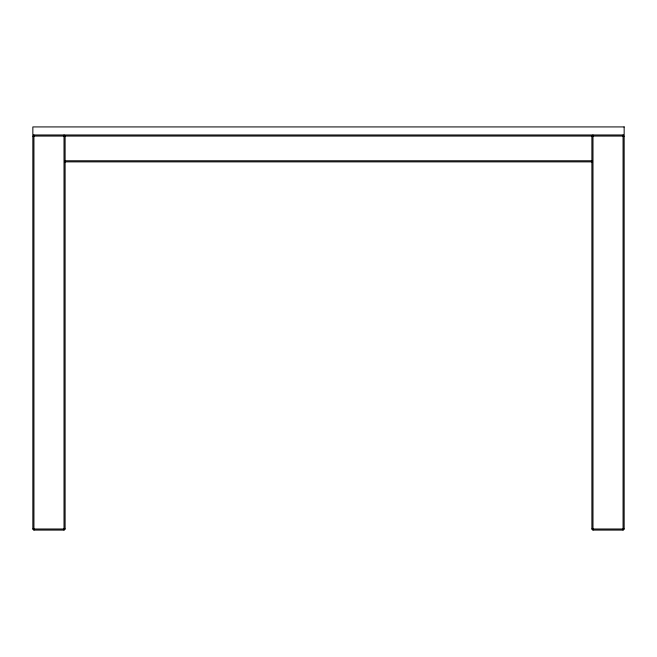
<?xml version="1.0" encoding="UTF-8"?>
<svg xmlns="http://www.w3.org/2000/svg" width="657" height="657" viewBox="0 0 657 657"><rect width="100%" height="100%" fill="white"/><g stroke="black" fill="none" stroke-linecap="round" stroke-linejoin="round"><path stroke-width="0.99" d="M33.926 530.076L32.85 529.008L32.85 136.056L33.926 134.981L33.926 530.076L64.025 530.076L65.1 529.008L65.1 136.056L64.025 134.981L64.025 530.076M623.074 530.076L624.15 529.008L624.15 136.056L623.074 134.981L623.074 530.076L592.975 530.076L591.9 529.008L591.9 136.056L592.975 134.981L592.975 530.076M32.85 136.056L624.15 136.056M64.936 160.784L592.064 160.784M64.936 161.86L592.064 161.86M32.85 529.008L65.1 529.008M591.9 529.008L624.15 529.008M624.15 126.924L32.85 126.924L32.85 134.981L624.15 134.981L624.15 126.924"/></g></svg>
